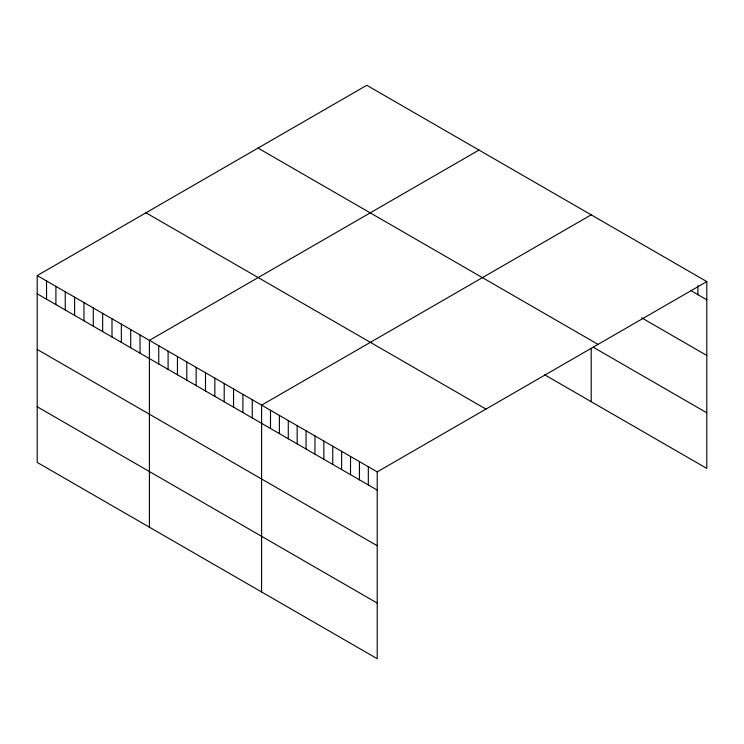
<?xml version="1.0" encoding="UTF-8"?>
<svg xmlns="http://www.w3.org/2000/svg" width="744" height="744" viewBox="0 0 744 744"><rect width="100%" height="100%" fill="white"/><g stroke="black" fill="none" stroke-linecap="round" stroke-linejoin="round"><path stroke-width="1.12" d="M37.2 275.578L377.208 471.882L377.208 658.71L37.2 462.415L37.2 275.578L366.792 85.29L706.8 281.585L706.8 468.422L544.45 374.688M478.996 150.065L149.405 340.361L149.405 527.189M591.201 214.849L261.6 405.136L261.6 591.973M377.208 471.882L706.8 281.585M690.99 290.681L706.8 299.804M641.588 317.8L706.8 355.446M258.029 148.084L598.036 344.388M593.173 347.178L706.8 412.781M145.964 212.784L485.971 409.079M37.2 293.796L377.208 490.091M37.2 349.438L377.208 545.733M37.2 406.763L377.208 603.068M697.909 285.566L697.909 294.671M591.201 348.35L591.201 401.676M368.317 466.748L368.317 484.958M359.417 461.615L359.417 479.824M350.526 456.472L350.526 474.691M341.636 451.338L341.636 469.557M332.745 446.205L332.745 464.423M323.854 441.071L323.854 459.29M314.963 435.938L314.963 454.156M306.063 430.804L306.063 449.023M297.172 425.67L297.172 443.889M288.281 420.537L288.281 438.755M279.391 415.403L279.391 433.622M270.5 410.269L270.5 428.488M252.253 399.742L252.253 417.951M242.907 394.339L242.907 412.557M233.551 388.945L233.551 407.154M224.204 383.541L224.204 401.76M214.849 378.147L214.849 396.357M205.502 372.744L205.502 390.963M196.156 367.35L196.156 385.559M186.8 361.947L186.8 380.165M177.453 356.553L177.453 374.771M168.107 351.149L168.107 369.368M158.751 345.755L158.751 363.974M140.049 334.958L140.049 353.177M130.702 329.564L130.702 347.774M121.356 324.161L121.356 342.38M112 318.767L112 336.976M102.653 313.363L102.653 331.582M93.298 307.969L93.298 326.179M83.951 302.566L83.951 320.785M74.605 297.172L74.605 315.382M65.249 291.769L65.249 309.988M55.902 286.375L55.902 304.594M46.547 280.972L46.547 299.19"/></g></svg>
